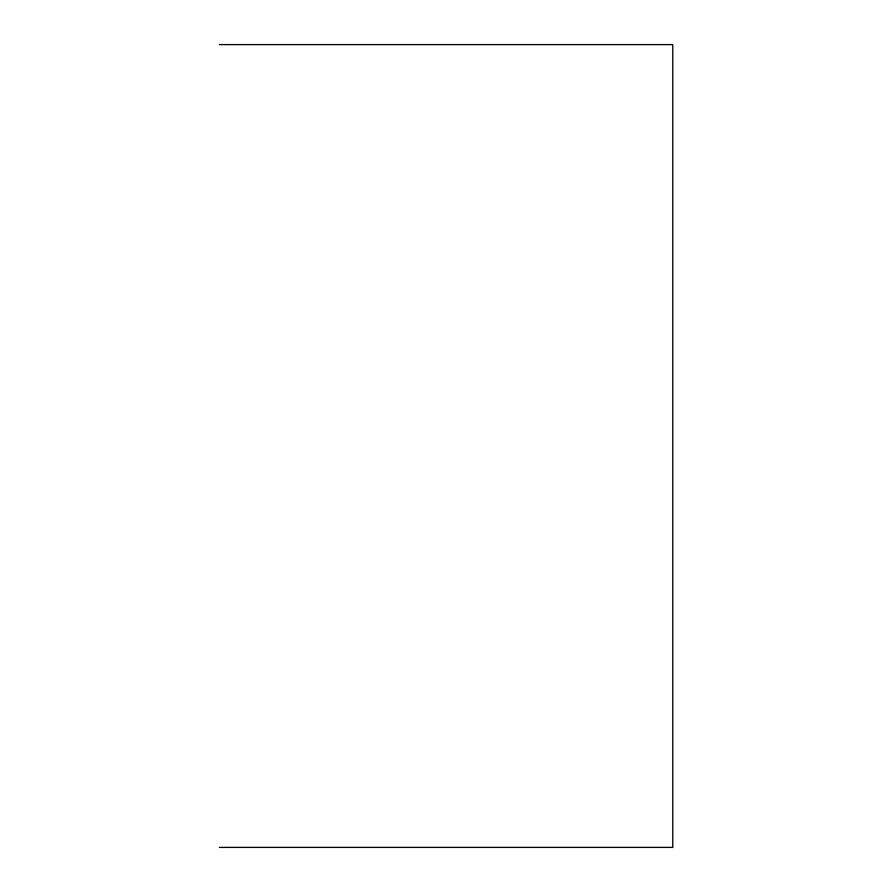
<?xml version="1.0" encoding="UTF-8"?>
<svg xmlns="http://www.w3.org/2000/svg" width="892" height="892" viewBox="0 0 892 892"><rect width="100%" height="100%" fill="white"/><g stroke="black" fill="none" stroke-linecap="round" stroke-linejoin="round"><path stroke-width="1.34" d="M219.242 44.6L672.758 44.6L672.758 847.4L219.242 847.4"/></g></svg>
